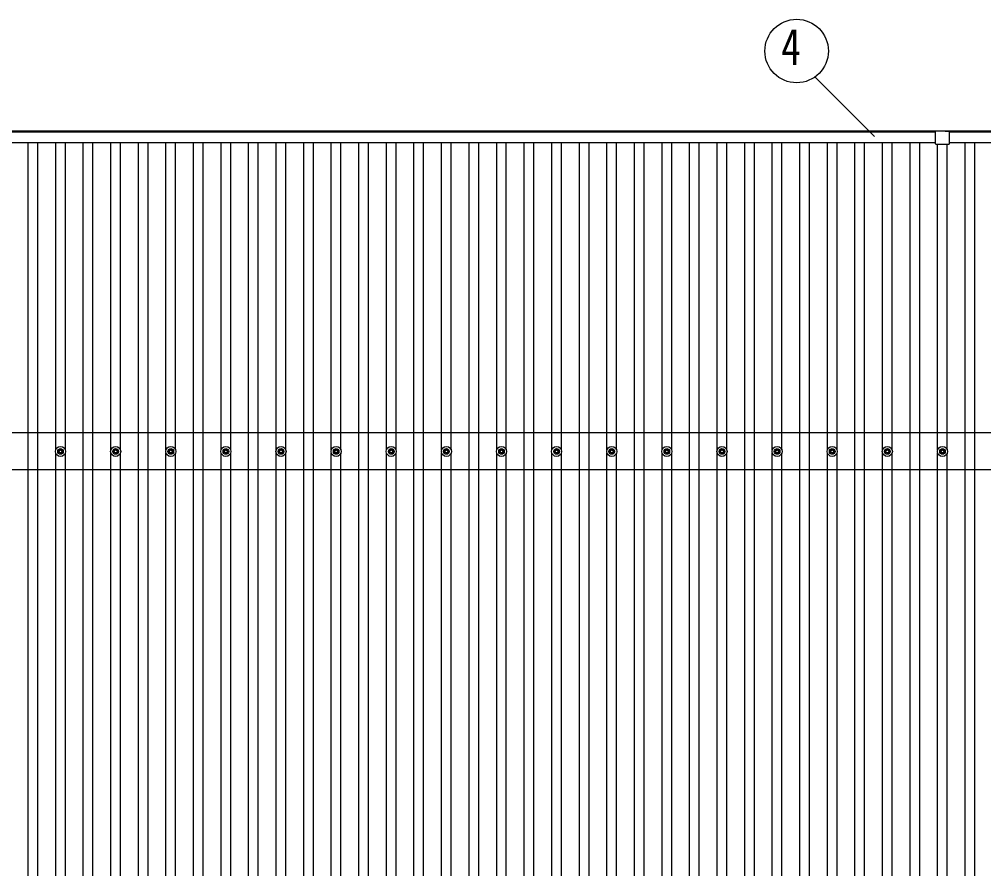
# Model space of a CAD drawing. Units: millimetres, scale not verified. Extents: x -21025 to 21025, y -14850 to 14850.
# Drawn here: x -13708 to -10209, y 8098 to 11180 of the extents above; entities that cross this region are included whole.
import ezdxf
from ezdxf.enums import TextEntityAlignment as Align

# ---------------------------------------------------------------- set-up
doc = ezdxf.new("R2010")
doc.units = ezdxf.units.MM
doc.header["$LTSCALE"] = 60
for name, color, linetype in [('0-5_YKK_13', 4, 'Continuous'), ('0-6_YKK_A1', 4, 'Continuous'), ('0-7_YKK_D', 6, 'Continuous')]:
    doc.layers.add(name, color=color, linetype=linetype)
doc.styles.add('ＭＳ ゴシック', font='')
doc.styles.get('ＭＳ ゴシック').set_extended_font_data('MS Gothic')

msp = doc.modelspace()

# ---------------------------------------------------------------- linework, layer by layer
at = {"layer": '0-5_YKK_13'}
for p, q in [((-10383.4, 10751.4), (-10383.4, 10773)), ((-10383.4, 10728), (-10383.4, 10750.6)), ((-10368.4, 10774), (-10382.4, 10774)), ((-10368.4, 10775.5), (-10348.4, 10775.5)), ((-10368.4, 10774), (-10368.4, 10775.5)), ((-10348.4, 10774), (-10348.4, 10775.5)), ((-10348.4, 10774), (-10334.4, 10774)), ((-10333.4, 10751.4), (-10333.4, 10773)), ((-10333.4, 10728), (-10333.4, 10750.6)), ((-10382.4, 10727), (-10358.8, 10727)), ((-10358, 10727), (-10334.4, 10727)), ((-13568.4, 9613.61), (-13563.98, 9613.61)), ((-13568.4, 9610.11), (-13563.98, 9610.11)), ((-13560.15, 9621.86), (-13560.15, 9617.44)), ((-13560.15, 9606.28), (-13560.15, 9601.86)), ((-13556.65, 9621.86), (-13556.65, 9617.44)), ((-13556.65, 9606.28), (-13556.65, 9601.86)), ((-13552.82, 9613.61), (-13548.4, 9613.61)), ((-13552.82, 9610.11), (-13548.4, 9610.11)), ((-13368.4, 9613.61), (-13363.98, 9613.61)), ((-13368.4, 9610.11), (-13363.98, 9610.11)), ((-13360.15, 9621.86), (-13360.15, 9617.44)), ((-13360.15, 9606.28), (-13360.15, 9601.86)), ((-13356.65, 9621.86), (-13356.65, 9617.44)), ((-13356.65, 9606.28), (-13356.65, 9601.86)), ((-13352.82, 9613.61), (-13348.4, 9613.61)), ((-13352.82, 9610.11), (-13348.4, 9610.11)), ((-13168.4, 9613.61), (-13163.98, 9613.61)), ((-13168.4, 9610.11), (-13163.98, 9610.11)), ((-13160.15, 9621.86), (-13160.15, 9617.44)), ((-13160.15, 9606.28), (-13160.15, 9601.86)), ((-13156.65, 9621.86), (-13156.65, 9617.44)), ((-13156.65, 9606.28), (-13156.65, 9601.86)), ((-13152.82, 9613.61), (-13148.4, 9613.61)), ((-13152.82, 9610.11), (-13148.4, 9610.11)), ((-12968.4, 9613.61), (-12963.98, 9613.61)), ((-12968.4, 9610.11), (-12963.98, 9610.11)), ((-12960.15, 9621.86), (-12960.15, 9617.44)), ((-12960.15, 9606.28), (-12960.15, 9601.86)), ((-12956.65, 9621.86), (-12956.65, 9617.44)), ((-12956.65, 9606.28), (-12956.65, 9601.86)), ((-12952.82, 9613.61), (-12948.4, 9613.61)), ((-12952.82, 9610.11), (-12948.4, 9610.11)), ((-12768.4, 9613.61), (-12763.98, 9613.61)), ((-12768.4, 9610.11), (-12763.98, 9610.11)), ((-12760.15, 9621.86), (-12760.15, 9617.44)), ((-12760.15, 9606.28), (-12760.15, 9601.86)), ((-12756.65, 9621.86), (-12756.65, 9617.44)), ((-12756.65, 9606.28), (-12756.65, 9601.86)), ((-12752.82, 9613.61), (-12748.4, 9613.61)), ((-12752.82, 9610.11), (-12748.4, 9610.11)), ((-12568.4, 9613.61), (-12563.98, 9613.61)), ((-12568.4, 9610.11), (-12563.98, 9610.11)), ((-12560.15, 9621.86), (-12560.15, 9617.44)), ((-12560.15, 9606.28), (-12560.15, 9601.86)), ((-12556.65, 9621.86), (-12556.65, 9617.44)), ((-12556.65, 9606.28), (-12556.65, 9601.86)), ((-12552.82, 9613.61), (-12548.4, 9613.61)), ((-12552.82, 9610.11), (-12548.4, 9610.11)), ((-12368.4, 9613.61), (-12363.98, 9613.61)), ((-12368.4, 9610.11), (-12363.98, 9610.11)), ((-12360.15, 9621.86), (-12360.15, 9617.44)), ((-12360.15, 9606.28), (-12360.15, 9601.86)), ((-12356.65, 9621.86), (-12356.65, 9617.44)), ((-12356.65, 9606.28), (-12356.65, 9601.86)), ((-12352.82, 9613.61), (-12348.4, 9613.61)), ((-12352.82, 9610.11), (-12348.4, 9610.11)), ((-12168.4, 9613.61), (-12163.98, 9613.61)), ((-12168.4, 9610.11), (-12163.98, 9610.11)), ((-12160.15, 9621.86), (-12160.15, 9617.44)), ((-12160.15, 9606.28), (-12160.15, 9601.86)), ((-12156.65, 9621.86), (-12156.65, 9617.44)), ((-12156.65, 9606.28), (-12156.65, 9601.86)), ((-12152.82, 9613.61), (-12148.4, 9613.61)), ((-12152.82, 9610.11), (-12148.4, 9610.11)), ((-11968.4, 9613.61), (-11963.98, 9613.61)), ((-11968.4, 9610.11), (-11963.98, 9610.11)), ((-11960.15, 9621.86), (-11960.15, 9617.44)), ((-11960.15, 9606.28), (-11960.15, 9601.86)), ((-11956.65, 9621.86), (-11956.65, 9617.44)), ((-11956.65, 9606.28), (-11956.65, 9601.86)), ((-11952.82, 9613.61), (-11948.4, 9613.61)), ((-11952.82, 9610.11), (-11948.4, 9610.11)), ((-11768.4, 9613.61), (-11763.98, 9613.61)), ((-11768.4, 9610.11), (-11763.98, 9610.11)), ((-11760.15, 9621.86), (-11760.15, 9617.44)), ((-11760.15, 9606.28), (-11760.15, 9601.86)), ((-11756.65, 9621.86), (-11756.65, 9617.44)), ((-11756.65, 9606.28), (-11756.65, 9601.86)), ((-11752.82, 9613.61), (-11748.4, 9613.61)), ((-11752.82, 9610.11), (-11748.4, 9610.11)), ((-11568.4, 9613.61), (-11563.98, 9613.61)), ((-11568.4, 9610.11), (-11563.98, 9610.11)), ((-11560.15, 9621.86), (-11560.15, 9617.44)), ((-11560.15, 9606.28), (-11560.15, 9601.86)), ((-11556.65, 9621.86), (-11556.65, 9617.44)), ((-11556.65, 9606.28), (-11556.65, 9601.86)), ((-11552.82, 9613.61), (-11548.4, 9613.61)), ((-11552.82, 9610.11), (-11548.4, 9610.11)), ((-11368.4, 9613.61), (-11363.98, 9613.61)), ((-11368.4, 9610.11), (-11363.98, 9610.11)), ((-11360.15, 9621.86), (-11360.15, 9617.44)), ((-11360.15, 9606.28), (-11360.15, 9601.86)), ((-11356.65, 9621.86), (-11356.65, 9617.44)), ((-11356.65, 9606.28), (-11356.65, 9601.86)), ((-11352.82, 9613.61), (-11348.4, 9613.61)), ((-11352.82, 9610.11), (-11348.4, 9610.11)), ((-11168.4, 9613.61), (-11163.98, 9613.61)), ((-11168.4, 9610.11), (-11163.98, 9610.11)), ((-11160.15, 9621.86), (-11160.15, 9617.44)), ((-11160.15, 9606.28), (-11160.15, 9601.86)), ((-11156.65, 9621.86), (-11156.65, 9617.44)), ((-11156.65, 9606.28), (-11156.65, 9601.86)), ((-11152.82, 9613.61), (-11148.4, 9613.61)), ((-11152.82, 9610.11), (-11148.4, 9610.11)), ((-10968.4, 9613.61), (-10963.98, 9613.61)), ((-10968.4, 9610.11), (-10963.98, 9610.11)), ((-10960.15, 9621.86), (-10960.15, 9617.44)), ((-10960.15, 9606.28), (-10960.15, 9601.86)), ((-10956.65, 9621.86), (-10956.65, 9617.44)), ((-10956.65, 9606.28), (-10956.65, 9601.86)), ((-10952.82, 9613.61), (-10948.4, 9613.61)), ((-10952.82, 9610.11), (-10948.4, 9610.11)), ((-10768.4, 9613.61), (-10763.98, 9613.61)), ((-10768.4, 9610.11), (-10763.98, 9610.11)), ((-10760.15, 9621.86), (-10760.15, 9617.44)), ((-10760.15, 9606.28), (-10760.15, 9601.86)), ((-10756.65, 9621.86), (-10756.65, 9617.44)), ((-10756.65, 9606.28), (-10756.65, 9601.86)), ((-10752.82, 9613.61), (-10748.4, 9613.61)), ((-10752.82, 9610.11), (-10748.4, 9610.11)), ((-10568.4, 9613.61), (-10563.98, 9613.61)), ((-10568.4, 9610.11), (-10563.98, 9610.11)), ((-10560.15, 9621.86), (-10560.15, 9617.44)), ((-10560.15, 9606.28), (-10560.15, 9601.86)), ((-10556.65, 9621.86), (-10556.65, 9617.44)), ((-10556.65, 9606.28), (-10556.65, 9601.86)), ((-10552.82, 9613.61), (-10548.4, 9613.61)), ((-10552.82, 9610.11), (-10548.4, 9610.11)), ((-10368.4, 9613.61), (-10363.98, 9613.61)), ((-10368.4, 9610.11), (-10363.98, 9610.11)), ((-10360.15, 9621.86), (-10360.15, 9617.44)), ((-10360.15, 9606.28), (-10360.15, 9601.86)), ((-10356.65, 9621.86), (-10356.65, 9617.44)), ((-10356.65, 9606.28), (-10356.65, 9601.86)), ((-10352.82, 9613.61), (-10348.4, 9613.61)), ((-10352.82, 9610.11), (-10348.4, 9610.11))]:
    msp.add_line(p, q, dxfattribs=at)
for centre, radius in [((-13558.4, 9611.86), 18.25), ((-13358.4, 9611.86), 18.25), ((-13158.4, 9611.86), 18.25), ((-12958.4, 9611.86), 18.25), ((-12758.4, 9611.86), 18.25), ((-12558.4, 9611.86), 18.25), ((-12358.4, 9611.86), 18.25), ((-12158.4, 9611.86), 18.25), ((-11958.4, 9611.86), 18.25), ((-11758.4, 9611.86), 18.25), ((-11558.4, 9611.86), 18.25), ((-11358.4, 9611.86), 18.25), ((-11158.4, 9611.86), 18.25), ((-10958.4, 9611.86), 18.25), ((-10758.4, 9611.86), 18.25), ((-10558.4, 9611.86), 18.25), ((-10358.4, 9611.86), 18.25), ((-13558.4, 9611.86), 10.15), ((-13558.4, 9611.86), 5.85), ((-13558.4, 9611.86), 5.25), ((-13358.4, 9611.86), 10.15), ((-13358.4, 9611.86), 5.85), ((-13358.4, 9611.86), 5.25), ((-13158.4, 9611.86), 10.15), ((-13158.4, 9611.86), 5.85), ((-13158.4, 9611.86), 5.25), ((-12958.4, 9611.86), 10.15), ((-12958.4, 9611.86), 5.85), ((-12958.4, 9611.86), 5.25), ((-12758.4, 9611.86), 10.15), ((-12758.4, 9611.86), 5.85), ((-12758.4, 9611.86), 5.25), ((-12558.4, 9611.86), 10.15), ((-12558.4, 9611.86), 5.85), ((-12558.4, 9611.86), 5.25), ((-12358.4, 9611.86), 10.15), ((-12358.4, 9611.86), 5.85), ((-12358.4, 9611.86), 5.25), ((-12158.4, 9611.86), 10.15), ((-12158.4, 9611.86), 5.85), ((-12158.4, 9611.86), 5.25), ((-11958.4, 9611.86), 10.15), ((-11958.4, 9611.86), 5.85), ((-11958.4, 9611.86), 5.25), ((-11758.4, 9611.86), 10.15), ((-11758.4, 9611.86), 5.85), ((-11758.4, 9611.86), 5.25), ((-11558.4, 9611.86), 10.15), ((-11558.4, 9611.86), 5.85), ((-11558.4, 9611.86), 5.25), ((-11358.4, 9611.86), 10.15), ((-11358.4, 9611.86), 5.85), ((-11358.4, 9611.86), 5.25), ((-11158.4, 9611.86), 10.15), ((-11158.4, 9611.86), 5.85), ((-11158.4, 9611.86), 5.25), ((-10958.4, 9611.86), 10.15), ((-10958.4, 9611.86), 5.85), ((-10958.4, 9611.86), 5.25), ((-10758.4, 9611.86), 10.15), ((-10758.4, 9611.86), 5.85), ((-10758.4, 9611.86), 5.25), ((-10558.4, 9611.86), 10.15), ((-10558.4, 9611.86), 5.85), ((-10558.4, 9611.86), 5.25), ((-10358.4, 9611.86), 10.15), ((-10358.4, 9611.86), 5.85), ((-10358.4, 9611.86), 5.25)]:
    msp.add_circle(centre, radius, dxfattribs=at)
for centre, radius, start, end in [((-10382.4, 10773), 1, 90, 179.99999), ((-10383.7, 10751), 0.5, 306.8699, 53.1301), ((-10334.4, 10773), 1, 0, 90), ((-10333.1, 10751), 0.5, 126.8699, 233.1301), ((-10382.4, 10728), 1, 179.99999, 270), ((-10358.4, 10726.7), 0.5, 36.8699, 143.1301), ((-10334.4, 10728), 1, 270, 0)]:
    msp.add_arc(centre, radius, start, end, dxfattribs=at)
at = {"layer": '0-6_YKK_A1'}
for p, q in [((-16376.7, 10775), (-10368.4, 10775)), ((-10383.4, 10770.21), (-16376.7, 10770.21)), ((-10348.4, 10775), (-6740.1, 10775)), ((-6740.1, 10770.21), (-10333.4, 10770.21)), ((-16381.4, 10732.21), (-10383.4, 10732.21)), ((-13675.9, 5391.14), (-13675.9, 10732.21)), ((-13640.9, 5391.14), (-13640.9, 10732.21)), ((-13575.9, 9617.04), (-13575.9, 10732.21)), ((-13540.9, 9617.02), (-13540.9, 10732.21)), ((-13475.9, 5391.14), (-13475.9, 10732.21)), ((-13440.9, 5391.14), (-13440.9, 10732.21)), ((-13375.9, 9617.04), (-13375.9, 10732.21)), ((-13340.9, 9617.02), (-13340.9, 10732.21)), ((-13275.9, 5391.14), (-13275.9, 10732.21)), ((-13240.9, 5391.14), (-13240.9, 10732.21)), ((-13175.9, 9617.04), (-13175.9, 10732.21)), ((-13140.9, 9617.02), (-13140.9, 10732.21)), ((-13075.9, 5391.14), (-13075.9, 10732.21)), ((-13040.9, 5391.14), (-13040.9, 10732.21)), ((-12975.9, 9617.04), (-12975.9, 10732.21)), ((-12940.9, 9617.02), (-12940.9, 10732.21)), ((-12875.9, 5391.14), (-12875.9, 10732.21)), ((-12840.9, 5391.14), (-12840.9, 10732.21)), ((-12775.9, 9617.04), (-12775.9, 10732.21)), ((-12740.9, 9617.02), (-12740.9, 10732.21)), ((-12675.9, 5391.14), (-12675.9, 10732.21)), ((-12640.9, 5391.14), (-12640.9, 10732.21)), ((-12575.9, 9617.04), (-12575.9, 10732.21)), ((-12540.9, 9617.02), (-12540.9, 10732.21)), ((-12475.9, 5391.14), (-12475.9, 10732.21)), ((-12440.9, 5391.14), (-12440.9, 10732.21)), ((-12375.9, 9617.04), (-12375.9, 10732.21)), ((-12340.9, 9617.02), (-12340.9, 10732.21)), ((-12275.9, 5391.14), (-12275.9, 10732.21)), ((-12240.9, 5391.14), (-12240.9, 10732.21)), ((-12175.9, 9617.04), (-12175.9, 10732.21)), ((-12140.9, 9617.02), (-12140.9, 10732.21)), ((-12075.9, 5391.14), (-12075.9, 10732.21)), ((-12040.9, 5391.14), (-12040.9, 10732.21)), ((-11975.9, 9617.04), (-11975.9, 10732.21)), ((-11940.9, 9617.02), (-11940.9, 10732.21)), ((-11875.9, 5391.14), (-11875.9, 10732.21)), ((-11840.9, 5391.14), (-11840.9, 10732.21)), ((-11775.9, 9617.04), (-11775.9, 10732.21)), ((-11740.9, 9617.02), (-11740.9, 10732.21)), ((-11675.9, 5391.14), (-11675.9, 10732.21)), ((-11640.9, 5391.14), (-11640.9, 10732.21)), ((-11575.9, 9617.04), (-11575.9, 10732.21)), ((-11540.9, 9617.02), (-11540.9, 10732.21)), ((-11475.9, 5391.14), (-11475.9, 10732.21)), ((-11440.9, 5391.14), (-11440.9, 10732.21)), ((-11375.9, 9617.04), (-11375.9, 10732.21)), ((-11340.9, 9617.02), (-11340.9, 10732.21)), ((-11275.9, 5391.14), (-11275.9, 10732.21)), ((-11240.9, 5391.14), (-11240.9, 10732.21)), ((-11175.9, 9617.04), (-11175.9, 10732.21)), ((-11140.9, 9617.02), (-11140.9, 10732.21)), ((-11075.9, 5391.14), (-11075.9, 10732.21)), ((-11040.9, 5391.14), (-11040.9, 10732.21)), ((-10975.9, 9617.04), (-10975.9, 10732.21)), ((-10940.9, 9617.02), (-10940.9, 10732.21)), ((-10875.9, 5391.14), (-10875.9, 10732.21)), ((-10840.9, 5391.14), (-10840.9, 10732.21)), ((-10775.9, 9617.04), (-10775.9, 10732.21)), ((-10740.9, 9617.02), (-10740.9, 10732.21)), ((-10675.9, 5391.14), (-10675.9, 10732.21)), ((-10640.9, 5391.14), (-10640.9, 10732.21)), ((-10575.9, 9617.04), (-10575.9, 10732.21)), ((-10540.9, 9617.02), (-10540.9, 10732.21)), ((-10475.9, 5391.14), (-10475.9, 10732.21)), ((-10440.9, 5391.14), (-10440.9, 10732.21)), ((-10375.9, 9617.04), (-10375.9, 10727)), ((-10340.9, 9617.02), (-10340.9, 10727)), ((-10333.4, 10732.21), (-6735.4, 10732.21)), ((-10275.9, 5391.14), (-10275.9, 10732.21)), ((-10240.9, 5391.14), (-10240.9, 10732.21)), ((-6758.4, 9678.85), (-16361.15, 9678.85)), ((-13575.9, 6517.03), (-13575.9, 9606.66)), ((-13540.9, 6517.03), (-13540.9, 9606.68)), ((-13375.9, 6517.03), (-13375.9, 9606.66)), ((-13340.9, 6517.03), (-13340.9, 9606.68)), ((-13175.9, 6517.03), (-13175.9, 9606.66)), ((-13140.9, 6517.03), (-13140.9, 9606.68)), ((-12975.9, 6517.03), (-12975.9, 9606.66)), ((-12940.9, 6517.03), (-12940.9, 9606.68)), ((-12775.9, 6517.03), (-12775.9, 9606.66)), ((-12740.9, 6517.03), (-12740.9, 9606.68)), ((-12575.9, 6517.03), (-12575.9, 9606.66)), ((-12540.9, 6517.03), (-12540.9, 9606.68)), ((-12375.9, 6517.03), (-12375.9, 9606.66)), ((-12340.9, 6517.03), (-12340.9, 9606.68)), ((-12175.9, 6517.03), (-12175.9, 9606.66)), ((-12140.9, 6517.03), (-12140.9, 9606.68)), ((-11975.9, 6517.03), (-11975.9, 9606.66)), ((-11940.9, 6517.03), (-11940.9, 9606.68)), ((-11775.9, 6517.03), (-11775.9, 9606.66)), ((-11740.9, 6517.03), (-11740.9, 9606.68)), ((-11575.9, 6517.03), (-11575.9, 9606.66)), ((-11540.9, 6517.03), (-11540.9, 9606.68)), ((-11375.9, 6517.03), (-11375.9, 9606.66)), ((-11340.9, 6517.03), (-11340.9, 9606.68)), ((-11175.9, 6517.03), (-11175.9, 9606.66)), ((-11140.9, 6517.03), (-11140.9, 9606.68)), ((-10975.9, 6517.03), (-10975.9, 9606.66)), ((-10940.9, 6517.03), (-10940.9, 9606.68)), ((-10775.9, 6517.03), (-10775.9, 9606.66)), ((-10740.9, 6517.03), (-10740.9, 9606.68)), ((-10575.9, 6517.03), (-10575.9, 9606.66)), ((-10540.9, 6517.03), (-10540.9, 9606.68)), ((-10375.9, 6517.03), (-10375.9, 9606.66)), ((-10340.9, 6517.03), (-10340.9, 9606.68)), ((-6758.4, 9544.85), (-16361.15, 9544.85))]:
    msp.add_line(p, q, dxfattribs=at)
at = {"layer": '0-7_YKK_D'}
msp.add_line((-10605.54, 10754.64), (-10821.13, 10970.24), dxfattribs=at)
msp.add_circle((-10887.55, 11064.36), 115.2, dxfattribs=at)

# ---------------------------------------------------------------- texts
at = {"layer": '0-7_YKK_D', "style": 'ＭＳ ゴシック', "width": 0.8}
msp.add_text('4', height=132, dxfattribs=at).set_placement((-10943.94, 10974.36), align=Align.BOTTOM_LEFT)

doc.saveas('drawing.dxf')
